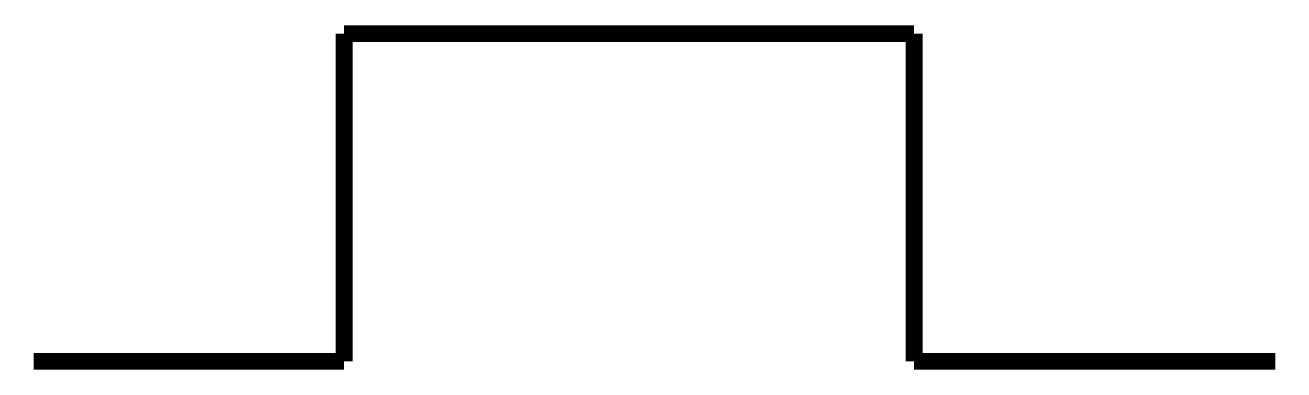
# Model space of a CAD drawing. Extents: x -0.2 to 37, y -0.2 to 9.9.
import ezdxf

# ---------------------------------------------------------------- set-up
doc = ezdxf.new("R2010")
doc.units = 0
doc.linetypes.add('CONTINUOUS1', pattern=[0])
doc.layers.add('003_THICK', color=7, linetype='CONTINUOUS1')

msp = doc.modelspace()

# ---------------------------------------------------------------- linework, layer by layer
at = {"layer": '003_THICK', "const_width": 0.5}
for points in [[(9.186, 9.687), (26.054, 9.687)], [(9.186, 0), (9.186, 9.687)], [(26.054, 9.687), (26.054, 0)], [(9.186, 0), (0, 0)], [(26.054, 0), (36.743, 0)]]:
    msp.add_lwpolyline(points, dxfattribs=at)

doc.saveas('drawing.dxf')
